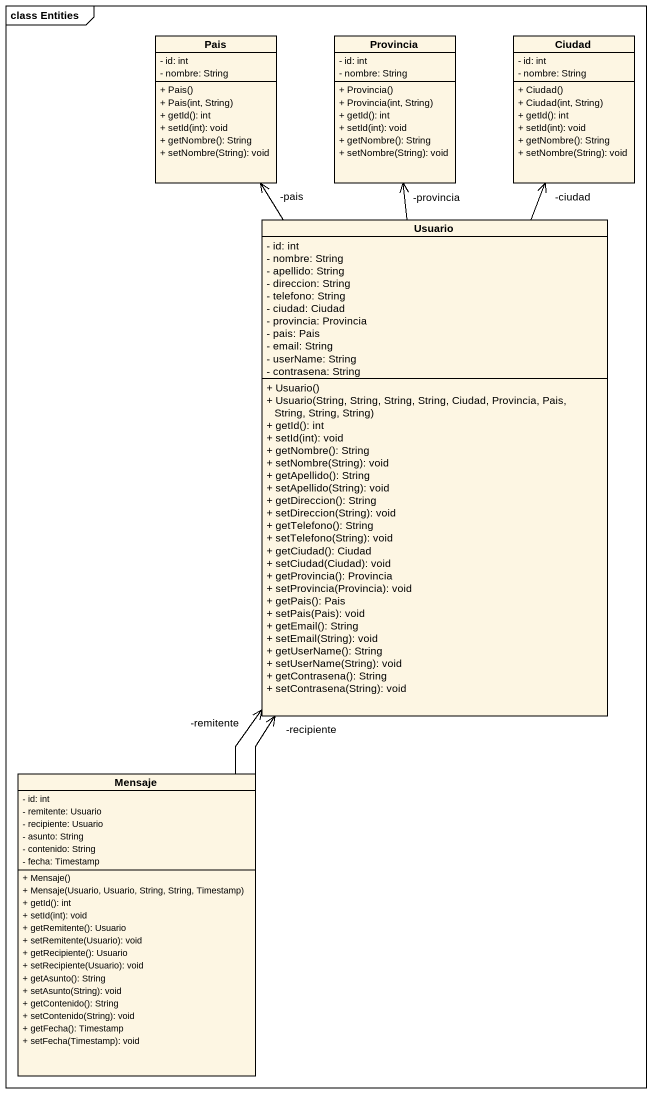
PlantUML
@startuml
mainframe class Entities
hide circle
hide empty members
skinparam classAttributeIconSize 0
class Pais {
  - id: int
  - nombre: String
  + Pais()
  + Pais(int, String)
  + getId(): int
  + setId(int): void
  + getNombre(): String
  + setNombre(String): void
}
class Provincia {
  - id: int
  - nombre: String
  + Provincia()
  + Provincia(int, String)
  + getId(): int
  + setId(int): void
  + getNombre(): String
  + setNombre(String): void
}
class Ciudad {
  - id: int
  - nombre: String
  + Ciudad()
  + Ciudad(int, String)
  + getId(): int
  + setId(int): void
  + getNombre(): String
  + setNombre(String): void
}
class Usuario {
  - id: int
  - nombre: String
  - apellido: String
  - direccion: String
  - telefono: String
  - ciudad: Ciudad
  - provincia: Provincia
  - pais: Pais
  - email: String
  - userName: String
  - contrasena: String
  + Usuario()
  + Usuario(String, String, String, String, Ciudad, Provincia, Pais, String, String, String)
  + getId(): int
  + setId(int): void
  + getNombre(): String
  + setNombre(String): void
  + getApellido(): String
  + setApellido(String): void
  + getDireccion(): String
  + setDireccion(String): void
  + getTelefono(): String
  + setTelefono(String): void
  + getCiudad(): Ciudad
  + setCiudad(Ciudad): void
  + getProvincia(): Provincia
  + setProvincia(Provincia): void
  + getPais(): Pais
  + setPais(Pais): void
  + getEmail(): String
  + setEmail(String): void
  + getUserName(): String
  + setUserName(String): void
  + getContrasena(): String
  + setContrasena(String): void
}
class Mensaje {
  - id: int
  - remitente: Usuario
  - recipiente: Usuario
  - asunto: String
  - contenido: String
  - fecha: Timestamp
  + Mensaje()
  + Mensaje(Usuario, Usuario, String, String, Timestamp)
  + getId(): int
  + setId(int): void
  + getRemitente(): Usuario
  + setRemitente(Usuario): void
  + getRecipiente(): Usuario
  + setRecipiente(Usuario): void
  + getAsunto(): String
  + setAsunto(String): void
  + getContenido(): String
  + setContenido(String): void
  + getFecha(): Timestamp
  + setFecha(Timestamp): void
}
Usuario -up-> "-pais" Pais
Usuario -up-> "-provincia" Provincia
Usuario -up-> "-ciudad" Ciudad
Mensaje -up-> "-recipiente" Usuario
Mensaje -up-> "-remitente" Usuario
@enduml
